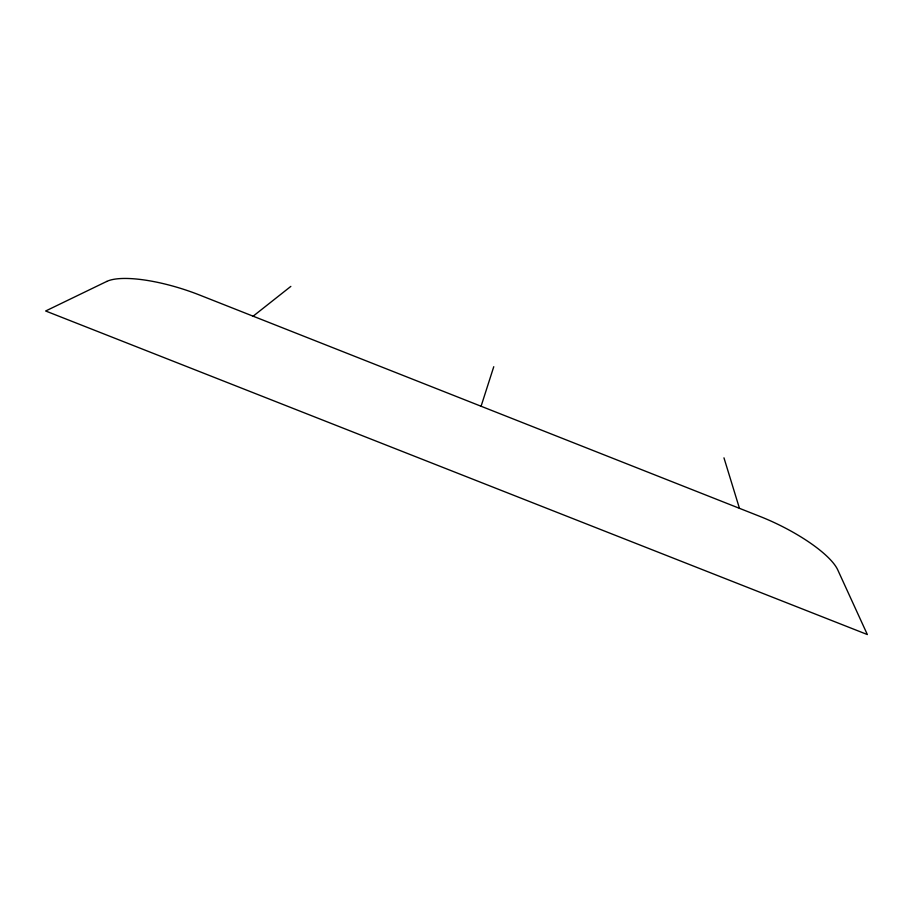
<?xml version="1.0" encoding="UTF-8"?>
<svg xmlns="http://www.w3.org/2000/svg" width="913" height="913" viewBox="0 0 913 913"><rect width="100%" height="100%" fill="white"/><g stroke="black" fill="none" stroke-linecap="round" stroke-linejoin="round"><path stroke-width="1.37" d="M481.083 406.251L493.762 366.718M253.129 316.195L290.836 286.397M723.963 457.835L739.45 508.324M106.707 281.455L45.65 310.991L867.35 634.546L837.803 570.009A76.806 21.729 26.1 0 0 759.958 516.427L199.548 295.025A77.605 22.163 17.6 0 0 106.707 281.455"/></g></svg>
